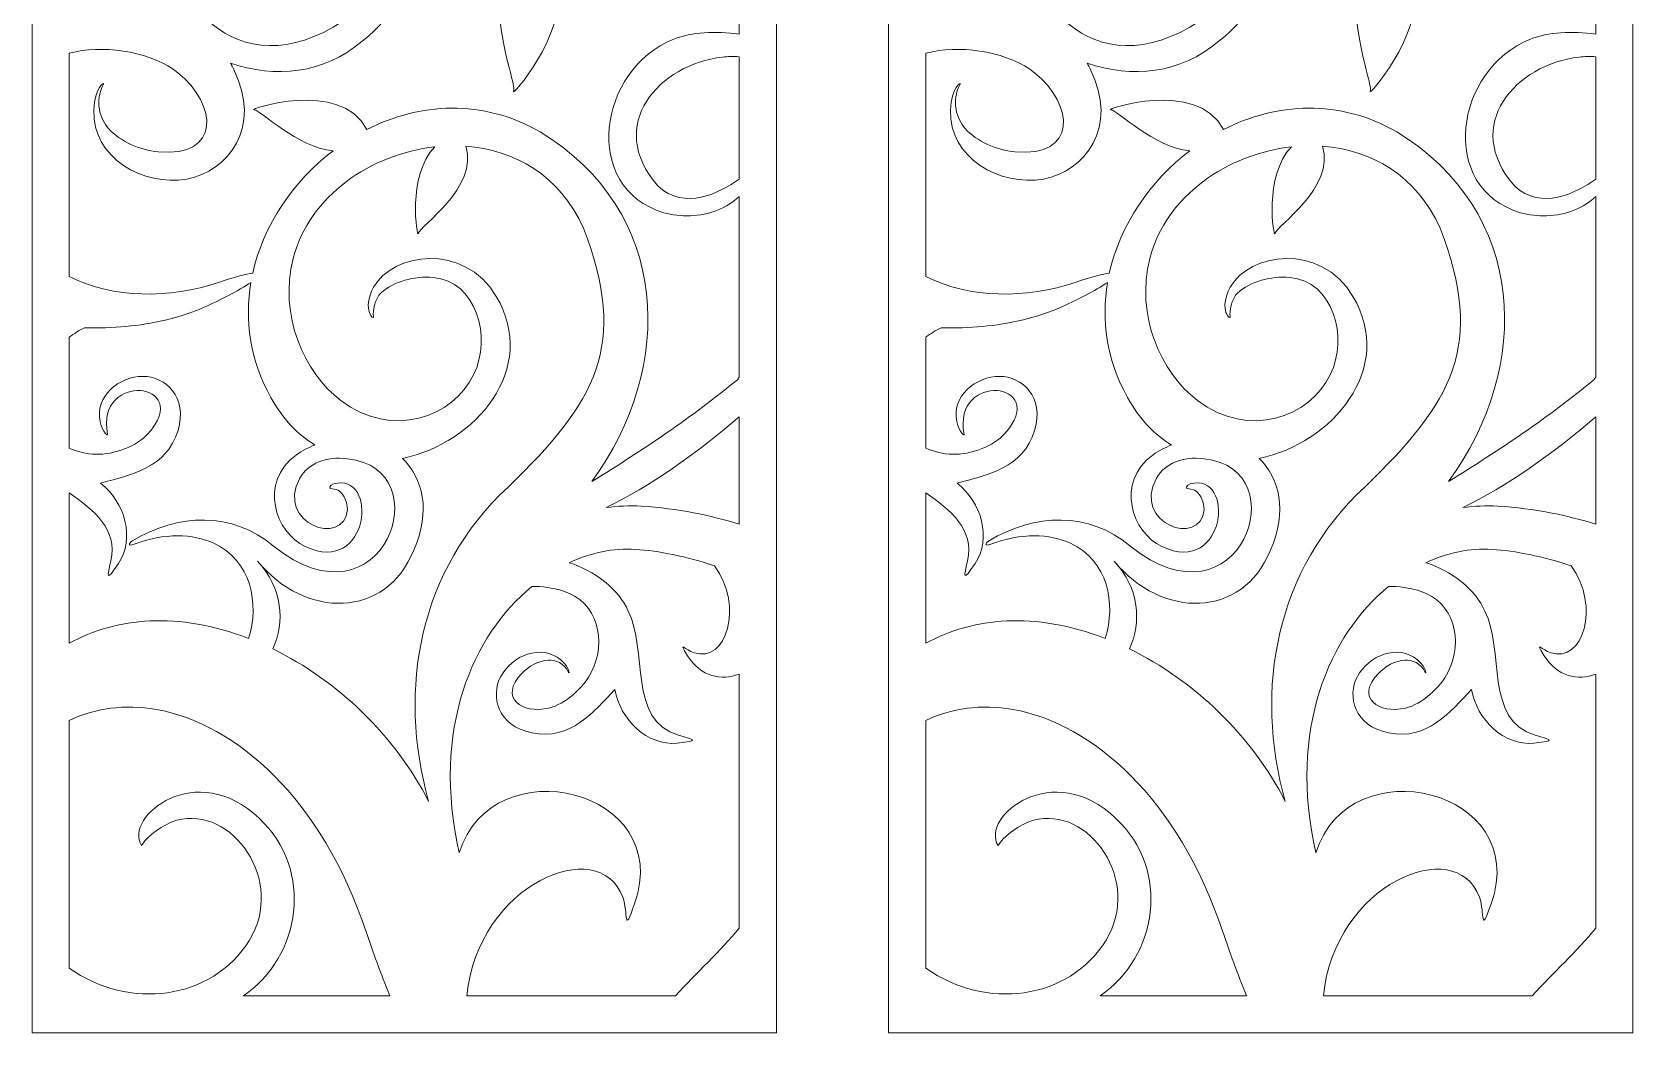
# Model space of a CAD drawing. Header units: centimetres. Extents: x -9.5 to 5.7, y -12.5 to 14.6.
# Drawn here: x -9.52 to 5.66, y -12.5 to -3.01 of the extents above; entities that cross this region are included whole.
import ezdxf

# ---------------------------------------------------------------- set-up
doc = ezdxf.new("R2010")
doc.units = ezdxf.units.CM
doc.header["$MEASUREMENT"] = 0
doc.layers.add('layer 1', color=7, linetype='Continuous')

msp = doc.modelspace()

# ---------------------------------------------------------------- linework, layer by layer
at = {"layer": 'layer 1', "color": 177, "lineweight": 9}
for points, knots in [([(-2.46429, -12.50371), (-2.46429, -12.50371), (-9.52494, -12.50371), (-9.52494, -12.50371), (-9.52494, -12.50371), (-9.52494, -12.50371), (-9.52494, 14.56224), (-9.52494, 14.56224), (-9.52494, 14.56224), (-9.52494, 14.56224), (-2.46429, 14.56224), (-2.46429, 14.56224), (-2.46429, 14.56224), (-2.46429, 14.56224), (-2.46429, -12.50371), (-2.46429, -12.50371)], [0, 0, 0, 0, 0.2, 0.2, 0.2, 0.2, 0.4, 0.4, 0.4, 0.4, 0.6, 0.6, 0.6, 0.6, 1, 1, 1, 1]), ([(-2.8173, -2.68339), (-2.8173, -2.68339), (-2.8173, -3.02806), (-2.8173, -3.02806), (-2.8173, -3.02806), (-3.04302, -2.99788), (-3.26873, -3.00825), (-3.43653, -3.07482), (-3.43653, -3.07482), (-4.15895, -3.36145), (-4.31832, -4.48661), (-3.53172, -4.72128), (-3.53172, -4.72128), (-3.37622, -4.7677), (-3.18588, -4.76178), (-3.02214, -4.69794), (-3.02214, -4.69794), (-2.94285, -4.66704), (-2.87393, -4.62245), (-2.8173, -4.56768), (-2.8173, -4.56768), (-2.8173, -4.56768), (-2.8173, -6.28287), (-2.8173, -6.28287), (-2.8173, -6.28287), (-2.8173, -6.28287), (-2.83423, -6.30572), (-2.83423, -6.30572), (-2.83423, -6.30572), (-3.26289, -6.66098), (-3.71997, -6.96647), (-4.21414, -7.27159), (-4.21414, -7.27159), (-3.41846, -6.18119), (-3.46306, -4.70837), (-4.70564, -3.95479), (-4.70564, -3.95479), (-5.25052, -3.63863), (-5.84894, -3.67886), (-6.34949, -3.93266), (-6.34949, -3.93266), (-6.60063, -3.4448), (-7.49222, -3.74669), (-7.41756, -3.74604), (-7.41756, -3.74604), (-7.35452, -3.74562), (-7.01084, -4.1071), (-6.66861, -4.13321), (-6.66861, -4.13321), (-7.04557, -4.42026), (-7.32985, -4.83522), (-7.43168, -5.29393), (-7.43168, -5.29393), (-7.49127, -5.30331), (-7.59238, -5.33018), (-7.74776, -5.38112), (-7.74776, -5.38112), (-8.23058, -5.53927), (-8.74741, -5.53878), (-9.17189, -5.32676), (-9.17189, -5.32676), (-9.17189, -5.32676), (-9.17189, -3.20853), (-9.17189, -3.20853), (-9.17189, -3.20853), (-9.15139, -3.20329), (-9.13075, -3.19855), (-9.10987, -3.19434), (-9.10987, -3.19434), (-8.79641, -3.13126), (-8.37352, -3.20561), (-8.14093, -3.39318), (-8.14093, -3.39318), (-7.76306, -3.69803), (-7.73179, -4.20062), (-8.32835, -4.14426), (-8.32835, -4.14426), (-8.50245, -4.12779), (-8.68774, -4.04755), (-8.80134, -3.92063), (-8.80134, -3.92063), (-8.87892, -3.83398), (-8.93384, -3.66338), (-8.84768, -3.50336), (-8.84768, -3.50336), (-8.83288, -3.47592), (-8.93088, -3.53205), (-8.93824, -3.7479), (-8.93824, -3.7479), (-8.95399, -4.2018), (-8.46913, -4.47636), (-8.05588, -4.40193), (-8.05588, -4.40193), (-7.6714, -4.33282), (-7.33452, -3.91494), (-7.6131, -3.35777), (-7.6131, -3.35777), (-7.62244, -3.33909), (-7.63208, -3.32099), (-7.64202, -3.30342), (-7.64202, -3.30342), (-7.22308, -3.44745), (-6.7534, -3.40726), (-6.39427, -3.09315), (-6.39427, -3.09315), (-5.7347, -2.60354), (-5.74123, -1.58268), (-6.31411, -1.26587), (-6.31411, -1.26587), (-6.51789, -1.13182), (-6.9029, -1.09011), (-7.23398, -1.33184), (-7.23398, -1.33184), (-7.34393, -1.41219), (-7.47013, -1.61585), (-7.43836, -1.82972), (-7.43836, -1.82972), (-7.42542, -1.91744), (-7.38572, -2.00693), (-7.30742, -2.09028), (-7.30742, -2.09028), (-7.04686, -2.3675), (-7.01008, -2.32203), (-7.20278, -2.13689), (-7.20278, -2.13689), (-7.27679, -2.06595), (-7.3188, -1.94055), (-7.32419, -1.87474), (-7.32419, -1.87474), (-7.35501, -1.49155), (-6.7518, -1.20033), (-6.412, -1.51159), (-6.412, -1.51159), (-6.02399, -1.86673), (-6.11056, -2.58999), (-6.57588, -2.90292), (-6.57588, -2.90292), (-7.57503, -3.57475), (-8.37428, -2.65952), (-8.07508, -1.87159), (-8.07508, -1.87159), (-7.88326, -1.36661), (-7.28688, -0.90007), (-6.36042, -0.77319), (-6.36042, -0.77319), (-6.19266, -0.75023), (-6.01097, -0.71975), (-5.81953, -0.67675), (-5.81953, -0.67675), (-5.98767, -0.93267), (-5.94933, -1.36), (-5.98645, -1.40183), (-5.98645, -1.40183), (-6.0309, -1.45181), (-5.31846, -1.03872), (-5.46018, -0.5833), (-5.46018, -0.5833), (-5.26449, -0.52516), (-5.06185, -0.4524), (-4.85572, -0.36078), (-4.85572, -0.36078), (-4.84156, -0.35448), (-4.82748, -0.34806), (-4.81355, -0.3415), (-4.81355, -0.3415), (-5.12713, -0.89449), (-5.19825, -1.56378), (-4.85625, -2.16964), (-4.85625, -2.16964), (-4.84801, -2.18361), (-4.83928, -2.19731), (-4.83044, -2.21086), (-4.83044, -2.21086), (-5.34764, -2.55807), (-4.91804, -3.47508), (-4.95785, -3.56929), (-4.95785, -3.56929), (-4.98833, -3.64106), (-4.46023, -3.04499), (-4.52308, -2.53522), (-4.52308, -2.53522), (-4.05921, -2.8814), (-3.3572, -2.95849), (-2.8173, -2.68339)], [0, 0, 0, 0, 0.0212766, 0.0212766, 0.0212766, 0.0212766, 0.04255319, 0.04255319, 0.04255319, 0.04255319, 0.06382979, 0.06382979, 0.06382979, 0.06382979, 0.08510638, 0.08510638, 0.08510638, 0.08510638, 0.10638298, 0.10638298, 0.10638298, 0.10638298, 0.12765957, 0.12765957, 0.12765957, 0.12765957, 0.14893617, 0.14893617, 0.14893617, 0.14893617, 0.17021277, 0.17021277, 0.17021277, 0.17021277, 0.19148936, 0.19148936, 0.19148936, 0.19148936, 0.21276596, 0.21276596, 0.21276596, 0.21276596, 0.23404255, 0.23404255, 0.23404255, 0.23404255, 0.25531915, 0.25531915, 0.25531915, 0.25531915, 0.27659574, 0.27659574, 0.27659574, 0.27659574, 0.29787234, 0.29787234, 0.29787234, 0.29787234, 0.31914894, 0.31914894, 0.31914894, 0.31914894, 0.34042553, 0.34042553, 0.34042553, 0.34042553, 0.36170213, 0.36170213, 0.36170213, 0.36170213, 0.38297872, 0.38297872, 0.38297872, 0.38297872, 0.40425532, 0.40425532, 0.40425532, 0.40425532, 0.42553191, 0.42553191, 0.42553191, 0.42553191, 0.44680851, 0.44680851, 0.44680851, 0.44680851, 0.46808511, 0.46808511, 0.46808511, 0.46808511, 0.4893617, 0.4893617, 0.4893617, 0.4893617, 0.5106383, 0.5106383, 0.5106383, 0.5106383, 0.53191489, 0.53191489, 0.53191489, 0.53191489, 0.55319149, 0.55319149, 0.55319149, 0.55319149, 0.57446809, 0.57446809, 0.57446809, 0.57446809, 0.59574468, 0.59574468, 0.59574468, 0.59574468, 0.61702128, 0.61702128, 0.61702128, 0.61702128, 0.63829787, 0.63829787, 0.63829787, 0.63829787, 0.65957447, 0.65957447, 0.65957447, 0.65957447, 0.68085106, 0.68085106, 0.68085106, 0.68085106, 0.70212766, 0.70212766, 0.70212766, 0.70212766, 0.72340426, 0.72340426, 0.72340426, 0.72340426, 0.74468085, 0.74468085, 0.74468085, 0.74468085, 0.76595745, 0.76595745, 0.76595745, 0.76595745, 0.78723404, 0.78723404, 0.78723404, 0.78723404, 0.80851064, 0.80851064, 0.80851064, 0.80851064, 0.82978723, 0.82978723, 0.82978723, 0.82978723, 0.85106383, 0.85106383, 0.85106383, 0.85106383, 0.87234043, 0.87234043, 0.87234043, 0.87234043, 0.89361702, 0.89361702, 0.89361702, 0.89361702, 0.91489362, 0.91489362, 0.91489362, 0.91489362, 0.93617021, 0.93617021, 0.93617021, 0.93617021, 0.95744681, 0.95744681, 0.95744681, 0.95744681, 1, 1, 1, 1]), ([(-2.8173, -3.24163), (-2.8173, -3.24163), (-2.8173, -4.4028), (-2.8173, -4.4028), (-2.8173, -4.4028), (-3.0062, -4.53614), (-3.32847, -4.70484), (-3.58963, -4.46733), (-3.58963, -4.46733), (-4.09192, -3.89042), (-3.57422, -3.31226), (-2.97587, -3.24584), (-2.97587, -3.24584), (-2.92354, -3.24003), (-2.87047, -3.23863), (-2.8173, -3.24163)], [0, 0, 0, 0, 0.2, 0.2, 0.2, 0.2, 0.4, 0.4, 0.4, 0.4, 0.6, 0.6, 0.6, 0.6, 1, 1, 1, 1]), ([(-5.70422, -4.09708), (-5.97169, -4.36864), (-5.86974, -4.97652), (-5.86075, -4.9194), (-5.86075, -4.9194), (-5.8497, -4.84991), (-5.28453, -4.48148), (-5.40936, -4.09154), (-5.40936, -4.09154), (-4.95136, -4.12551), (-4.5194, -4.36424), (-4.29403, -4.86847), (-4.29403, -4.86847), (-3.86313, -5.97897), (-4.17508, -6.52316), (-5.00924, -7.32465), (-5.00924, -7.32465), (-5.85084, -8.1092), (-6.06194, -9.23462), (-5.76279, -10.30687), (-5.76279, -10.30687), (-6.08058, -9.67937), (-6.62917, -9.15754), (-7.24054, -8.86039), (-7.24054, -8.86039), (-7.12573, -8.6058), (-7.14459, -8.28542), (-7.38663, -8.02684), (-7.38663, -8.02684), (-6.93349, -8.57775), (-6.16643, -8.57653), (-5.90394, -7.9236), (-5.90394, -7.9236), (-5.73838, -7.54877), (-5.81638, -7.23986), (-6.0115, -7.05331), (-6.0115, -7.05331), (-5.312, -6.90571), (-4.71559, -6.1996), (-5.12045, -5.51692), (-5.12045, -5.51692), (-5.43031, -4.99425), (-6.10851, -5.10773), (-6.28409, -5.42746), (-6.28409, -5.42746), (-6.4041, -5.64611), (-6.27271, -5.75652), (-6.28595, -5.70145), (-6.28595, -5.70145), (-6.29449, -5.66558), (-6.27529, -5.53703), (-6.21281, -5.48116), (-6.21281, -5.48116), (-6.09584, -5.37652), (-5.8987, -5.31971), (-5.72058, -5.33553), (-5.72058, -5.33553), (-5.30639, -5.37212), (-5.16178, -5.90303), (-5.33546, -6.25877), (-5.33546, -6.25877), (-5.53218, -6.66204), (-6.10665, -6.87416), (-6.59463, -6.50392), (-6.59463, -6.50392), (-6.94575, -6.23744), (-7.1857, -5.69337), (-7.04705, -5.15551), (-7.04705, -5.15551), (-6.89406, -4.56183), (-6.30986, -4.16369), (-5.70422, -4.09708)], [0, 0, 0, 0, 0.05263158, 0.05263158, 0.05263158, 0.05263158, 0.10526316, 0.10526316, 0.10526316, 0.10526316, 0.15789474, 0.15789474, 0.15789474, 0.15789474, 0.21052632, 0.21052632, 0.21052632, 0.21052632, 0.26315789, 0.26315789, 0.26315789, 0.26315789, 0.31578947, 0.31578947, 0.31578947, 0.31578947, 0.36842105, 0.36842105, 0.36842105, 0.36842105, 0.42105263, 0.42105263, 0.42105263, 0.42105263, 0.47368421, 0.47368421, 0.47368421, 0.47368421, 0.52631579, 0.52631579, 0.52631579, 0.52631579, 0.57894737, 0.57894737, 0.57894737, 0.57894737, 0.63157895, 0.63157895, 0.63157895, 0.63157895, 0.68421053, 0.68421053, 0.68421053, 0.68421053, 0.73684211, 0.73684211, 0.73684211, 0.73684211, 0.78947368, 0.78947368, 0.78947368, 0.78947368, 0.84210526, 0.84210526, 0.84210526, 0.84210526, 0.89473684, 0.89473684, 0.89473684, 0.89473684, 1, 1, 1, 1]), ([(-9.17189, -8.80684), (-9.17189, -8.80684), (-9.17189, -7.37816), (-9.17189, -7.37816), (-9.17189, -7.37816), (-8.93566, -7.5466), (-8.71143, -7.72161), (-8.77747, -8.02449), (-8.77747, -8.02449), (-8.81159, -8.18128), (-8.82628, -8.22917), (-8.70467, -8.04942), (-8.70467, -8.04942), (-8.54549, -7.8138), (-8.64428, -7.46656), (-8.87459, -7.28775), (-8.87459, -7.28775), (-8.5927, -7.20782), (-8.24774, -7.14774), (-8.1401, -6.78733), (-8.1401, -6.78733), (-8.04392, -6.46578), (-8.26151, -6.2754), (-8.47201, -6.27426), (-8.47201, -6.27426), (-8.69829, -6.27312), (-8.93019, -6.46399), (-8.87968, -6.70337), (-8.87968, -6.70337), (-8.85561, -6.81727), (-8.79838, -6.83799), (-8.80874, -6.82482), (-8.80874, -6.82482), (-8.92545, -6.22241), (-7.98824, -6.32102), (-8.42343, -6.81757), (-8.42343, -6.81757), (-8.52943, -6.93873), (-8.74699, -7.01748), (-8.91919, -7.01319), (-8.91919, -7.01319), (-9.00834, -7.01091), (-9.0948, -6.99), (-9.17189, -6.95417), (-9.17189, -6.95417), (-9.17189, -6.95417), (-9.17189, -5.90375), (-9.17189, -5.90375), (-9.17189, -5.90375), (-9.12725, -5.8683), (-9.07898, -5.83809), (-9.02808, -5.81277), (-9.02808, -5.81277), (-8.75864, -5.82048), (-8.50063, -5.79668), (-8.26611, -5.74176), (-8.26611, -5.74176), (-8.26611, -5.74176), (-8.26292, -5.74195), (-8.26292, -5.74195), (-8.26292, -5.74195), (-8.23924, -5.73603), (-8.2154, -5.72995), (-8.19293, -5.72415), (-8.19293, -5.72415), (-8.19293, -5.72415), (-8.1935, -5.72362), (-8.1935, -5.72362), (-8.1935, -5.72362), (-8.09235, -5.69652), (-7.99602, -5.66346), (-7.90554, -5.6244), (-7.90554, -5.6244), (-7.75425, -5.55905), (-7.55966, -5.45775), (-7.44906, -5.3837), (-7.44906, -5.3837), (-7.50839, -5.73717), (-7.45874, -6.11272), (-7.26009, -6.47333), (-7.26009, -6.47333), (-7.14634, -6.6798), (-7.0023, -6.82733), (-6.84236, -6.92544), (-6.84236, -6.92544), (-6.90127, -6.94935), (-6.95983, -6.97991), (-7.01688, -7.01794), (-7.01688, -7.01794), (-7.37718, -7.28301), (-7.21595, -7.75641), (-6.93417, -7.88853), (-6.93417, -7.88853), (-6.31666, -8.17809), (-6.23536, -7.17522), (-6.66466, -7.29398), (-6.66466, -7.29398), (-6.70288, -7.30453), (-6.71366, -7.34347), (-6.67616, -7.34248), (-6.67616, -7.34248), (-6.65608, -7.34195), (-6.62462, -7.34677), (-6.6072, -7.3623), (-6.6072, -7.3623), (-6.5637, -7.40101), (-6.53451, -7.47126), (-6.53284, -7.53761), (-6.53284, -7.53761), (-6.56647, -7.90273), (-7.21898, -7.67064), (-6.98488, -7.24001), (-6.98488, -7.24001), (-6.90142, -7.09942), (-6.73674, -7.02837), (-6.53269, -7.05688), (-6.53269, -7.05688), (-5.63822, -7.1458), (-6.18905, -8.72387), (-7.23614, -7.88326), (-7.23614, -7.88326), (-7.6202, -7.55518), (-8.14313, -7.57249), (-8.57259, -7.83456), (-8.57259, -7.83456), (-8.61449, -7.86102), (-8.60967, -7.88603), (-8.56394, -7.86846), (-8.56394, -7.86846), (-8.26398, -7.75698), (-7.99804, -7.76647), (-7.80162, -7.85734), (-7.80162, -7.85734), (-7.44496, -8.0224), (-7.36613, -8.4284), (-7.47051, -8.76073), (-7.47051, -8.76073), (-8.14222, -8.50059), (-8.72312, -8.56116), (-9.17189, -8.80684)], [0, 0, 0, 0, 0.02777778, 0.02777778, 0.02777778, 0.02777778, 0.05555556, 0.05555556, 0.05555556, 0.05555556, 0.08333333, 0.08333333, 0.08333333, 0.08333333, 0.11111111, 0.11111111, 0.11111111, 0.11111111, 0.13888889, 0.13888889, 0.13888889, 0.13888889, 0.16666667, 0.16666667, 0.16666667, 0.16666667, 0.19444444, 0.19444444, 0.19444444, 0.19444444, 0.22222222, 0.22222222, 0.22222222, 0.22222222, 0.25, 0.25, 0.25, 0.25, 0.27777778, 0.27777778, 0.27777778, 0.27777778, 0.30555556, 0.30555556, 0.30555556, 0.30555556, 0.33333333, 0.33333333, 0.33333333, 0.33333333, 0.36111111, 0.36111111, 0.36111111, 0.36111111, 0.38888889, 0.38888889, 0.38888889, 0.38888889, 0.41666667, 0.41666667, 0.41666667, 0.41666667, 0.44444444, 0.44444444, 0.44444444, 0.44444444, 0.47222222, 0.47222222, 0.47222222, 0.47222222, 0.5, 0.5, 0.5, 0.5, 0.52777778, 0.52777778, 0.52777778, 0.52777778, 0.55555556, 0.55555556, 0.55555556, 0.55555556, 0.58333333, 0.58333333, 0.58333333, 0.58333333, 0.61111111, 0.61111111, 0.61111111, 0.61111111, 0.63888889, 0.63888889, 0.63888889, 0.63888889, 0.66666667, 0.66666667, 0.66666667, 0.66666667, 0.69444444, 0.69444444, 0.69444444, 0.69444444, 0.72222222, 0.72222222, 0.72222222, 0.72222222, 0.75, 0.75, 0.75, 0.75, 0.77777778, 0.77777778, 0.77777778, 0.77777778, 0.80555556, 0.80555556, 0.80555556, 0.80555556, 0.83333333, 0.83333333, 0.83333333, 0.83333333, 0.86111111, 0.86111111, 0.86111111, 0.86111111, 0.88888889, 0.88888889, 0.88888889, 0.88888889, 0.91666667, 0.91666667, 0.91666667, 0.91666667, 0.94444444, 0.94444444, 0.94444444, 0.94444444, 1, 1, 1, 1]), ([(-2.8173, -6.65881), (-2.8173, -6.65881), (-2.8173, -7.67569), (-2.8173, -7.67569), (-2.8173, -7.67569), (-3.08514, -7.59499), (-3.39675, -7.52668), (-3.74513, -7.50603), (-3.74513, -7.50603), (-3.85828, -7.49935), (-3.97017, -7.50455), (-4.07985, -7.51981), (-4.07985, -7.51981), (-3.6641, -7.31664), (-3.23362, -7.01832), (-2.8173, -6.65881)], [0, 0, 0, 0, 0.2, 0.2, 0.2, 0.2, 0.4, 0.4, 0.4, 0.4, 0.6, 0.6, 0.6, 0.6, 1, 1, 1, 1]), ([(-2.8173, -9.10011), (-2.8173, -9.10011), (-2.8173, -11.50786), (-2.8173, -11.50786), (-2.8173, -11.50786), (-2.9936, -11.72883), (-3.22565, -11.93553), (-3.42059, -12.15066), (-3.42059, -12.15066), (-3.42059, -12.15066), (-5.40059, -12.15066), (-5.40059, -12.15066), (-5.40059, -12.15066), (-5.30145, -11.09966), (-4.14532, -10.60269), (-3.92101, -11.21675), (-3.92101, -11.21675), (-3.86788, -11.36208), (-3.91817, -11.58855), (-3.80878, -11.27759), (-3.80878, -11.27759), (-3.42632, -10.18994), (-5.15654, -9.77597), (-5.47301, -10.79584), (-5.47301, -10.79584), (-5.7363, -9.62214), (-5.34628, -8.72934), (-4.78277, -8.26648), (-4.78277, -8.26648), (-4.68853, -8.2644), (-4.58848, -8.27844), (-4.48319, -8.31146), (-4.48319, -8.31146), (-4.15751, -8.41359), (-4.07074, -8.78627), (-4.21649, -9.07613), (-4.21649, -9.07613), (-4.29384, -9.22996), (-4.46589, -9.3847), (-4.62271, -9.42102), (-4.62271, -9.42102), (-4.87754, -9.48), (-5.10109, -9.32628), (-4.87906, -9.09199), (-4.87906, -9.09199), (-4.81419, -9.0236), (-4.71859, -8.97164), (-4.62697, -8.96572), (-4.62697, -8.96572), (-4.56445, -8.96162), (-4.4739, -8.99498), (-4.43473, -9.08467), (-4.43473, -9.08467), (-4.42789, -9.10008), (-4.41917, -9.03977), (-4.50824, -8.96496), (-4.50824, -8.96496), (-4.69551, -8.80749), (-4.97307, -8.92192), (-5.07885, -9.1219), (-5.07885, -9.1219), (-5.17719, -9.30799), (-5.11198, -9.58972), (-4.78315, -9.65668), (-4.78315, -9.65668), (-4.41438, -9.73167), (-4.19884, -9.4559), (-3.9954, -9.24499), (-3.9954, -9.24499), (-3.94622, -9.5323), (-3.68665, -9.78325), (-3.40396, -9.75392), (-3.40396, -9.75392), (-3.18808, -9.73167), (-3.23715, -9.72184), (-3.39151, -9.67808), (-3.39151, -9.67808), (-3.87676, -9.54038), (-3.68038, -8.86449), (-3.87023, -8.50127), (-3.87023, -8.50127), (-3.95001, -8.29874), (-4.19819, -8.11216), (-4.42911, -8.04202), (-4.42911, -8.04202), (-4.22317, -7.94619), (-4.00831, -7.90224), (-3.80286, -7.91563), (-3.80286, -7.91563), (-3.57817, -7.93025), (-3.31579, -7.98308), (-3.05121, -8.07068), (-3.05121, -8.07068), (-2.76902, -8.46237), (-2.93978, -8.99581), (-3.24444, -8.89672), (-3.24444, -8.89672), (-3.32369, -8.87098), (-3.40305, -8.77446), (-3.30744, -8.92419), (-3.30744, -8.92419), (-3.17764, -9.12752), (-2.98514, -9.16179), (-2.8173, -9.10011)], [0, 0, 0, 0, 0.03703704, 0.03703704, 0.03703704, 0.03703704, 0.07407407, 0.07407407, 0.07407407, 0.07407407, 0.11111111, 0.11111111, 0.11111111, 0.11111111, 0.14814815, 0.14814815, 0.14814815, 0.14814815, 0.18518519, 0.18518519, 0.18518519, 0.18518519, 0.22222222, 0.22222222, 0.22222222, 0.22222222, 0.25925926, 0.25925926, 0.25925926, 0.25925926, 0.2962963, 0.2962963, 0.2962963, 0.2962963, 0.33333333, 0.33333333, 0.33333333, 0.33333333, 0.37037037, 0.37037037, 0.37037037, 0.37037037, 0.40740741, 0.40740741, 0.40740741, 0.40740741, 0.44444444, 0.44444444, 0.44444444, 0.44444444, 0.48148148, 0.48148148, 0.48148148, 0.48148148, 0.51851852, 0.51851852, 0.51851852, 0.51851852, 0.55555556, 0.55555556, 0.55555556, 0.55555556, 0.59259259, 0.59259259, 0.59259259, 0.59259259, 0.62962963, 0.62962963, 0.62962963, 0.62962963, 0.66666667, 0.66666667, 0.66666667, 0.66666667, 0.7037037, 0.7037037, 0.7037037, 0.7037037, 0.74074074, 0.74074074, 0.74074074, 0.74074074, 0.77777778, 0.77777778, 0.77777778, 0.77777778, 0.81481481, 0.81481481, 0.81481481, 0.81481481, 0.85185185, 0.85185185, 0.85185185, 0.85185185, 0.88888889, 0.88888889, 0.88888889, 0.88888889, 0.92592593, 0.92592593, 0.92592593, 0.92592593, 1, 1, 1, 1]), ([(-6.12969, -12.15066), (-6.12969, -12.15066), (-7.51825, -12.15066), (-7.51825, -12.15066), (-7.51825, -12.15066), (-6.9738, -11.77996), (-6.84733, -10.95699), (-7.36852, -10.46867), (-7.36852, -10.46867), (-7.96164, -9.89571), (-8.6578, -10.45095), (-8.487, -10.72528), (-8.487, -10.72528), (-8.40711, -10.60303), (-8.24284, -10.51088), (-8.15232, -10.48617), (-8.15232, -10.48617), (-7.62403, -10.34145), (-7.11738, -11.06543), (-7.46284, -11.62351), (-7.46284, -11.62351), (-7.81798, -12.19692), (-8.60838, -12.28988), (-9.17189, -11.88801), (-9.17189, -11.88801), (-9.17189, -11.88801), (-9.17189, -9.53868), (-9.17189, -9.53868), (-9.17189, -9.53868), (-8.93152, -9.42443), (-8.64637, -9.38105), (-8.34661, -9.43442), (-8.34661, -9.43442), (-7.58896, -9.56919), (-6.77822, -10.28023), (-6.35552, -11.54316), (-6.35552, -11.54316), (-6.29134, -11.73487), (-6.21729, -11.93868), (-6.12969, -12.15066)], [0, 0, 0, 0, 0.09090909, 0.09090909, 0.09090909, 0.09090909, 0.18181818, 0.18181818, 0.18181818, 0.18181818, 0.27272727, 0.27272727, 0.27272727, 0.27272727, 0.36363636, 0.36363636, 0.36363636, 0.36363636, 0.45454545, 0.45454545, 0.45454545, 0.45454545, 0.54545455, 0.54545455, 0.54545455, 0.54545455, 0.63636364, 0.63636364, 0.63636364, 0.63636364, 0.72727273, 0.72727273, 0.72727273, 0.72727273, 0.81818182, 0.81818182, 0.81818182, 0.81818182, 1, 1, 1, 1])]:
    msp.add_open_spline(points, degree=3, knots=knots, dxfattribs=at)
at = {"layer": 'layer 1', "color": 242, "lineweight": 9}
for points, knots in [([(5.66196, -12.50371), (5.66196, -12.50371), (-1.39869, -12.50371), (-1.39869, -12.50371), (-1.39869, -12.50371), (-1.39869, -12.50371), (-1.39869, 14.56224), (-1.39869, 14.56224), (-1.39869, 14.56224), (-1.39869, 14.56224), (5.66196, 14.56224), (5.66196, 14.56224), (5.66196, 14.56224), (5.66196, 14.56224), (5.66196, -12.50371), (5.66196, -12.50371)], [0, 0, 0, 0, 0.2, 0.2, 0.2, 0.2, 0.4, 0.4, 0.4, 0.4, 0.6, 0.6, 0.6, 0.6, 1, 1, 1, 1]), ([(5.30895, -2.68339), (5.30895, -2.68339), (5.30895, -3.02806), (5.30895, -3.02806), (5.30895, -3.02806), (5.08323, -2.99788), (4.85752, -3.00825), (4.68972, -3.07482), (4.68972, -3.07482), (3.9673, -3.36145), (3.80793, -4.48661), (4.59453, -4.72128), (4.59453, -4.72128), (4.75003, -4.7677), (4.94037, -4.76178), (5.10411, -4.69794), (5.10411, -4.69794), (5.1834, -4.66704), (5.25232, -4.62245), (5.30895, -4.56768), (5.30895, -4.56768), (5.30895, -4.56768), (5.30895, -6.28287), (5.30895, -6.28287), (5.30895, -6.28287), (5.30895, -6.28287), (5.29202, -6.30572), (5.29202, -6.30572), (5.29202, -6.30572), (4.86336, -6.66098), (4.40628, -6.96647), (3.91211, -7.27159), (3.91211, -7.27159), (4.70779, -6.18119), (4.66319, -4.70837), (3.42061, -3.95479), (3.42061, -3.95479), (2.87573, -3.63863), (2.27731, -3.67886), (1.77676, -3.93266), (1.77676, -3.93266), (1.52562, -3.4448), (0.63403, -3.74669), (0.70869, -3.74604), (0.70869, -3.74604), (0.77173, -3.74562), (1.11541, -4.1071), (1.45764, -4.13321), (1.45764, -4.13321), (1.08068, -4.42026), (0.7964, -4.83522), (0.69457, -5.29393), (0.69457, -5.29393), (0.63498, -5.30331), (0.53387, -5.33018), (0.37849, -5.38112), (0.37849, -5.38112), (-0.10433, -5.53927), (-0.62116, -5.53878), (-1.04564, -5.32676), (-1.04564, -5.32676), (-1.04564, -5.32676), (-1.04564, -3.20853), (-1.04564, -3.20853), (-1.04564, -3.20853), (-1.02514, -3.20329), (-1.0045, -3.19855), (-0.98362, -3.19434), (-0.98362, -3.19434), (-0.67016, -3.13126), (-0.24727, -3.20561), (-0.01468, -3.39318), (-0.01468, -3.39318), (0.36319, -3.69803), (0.39446, -4.20062), (-0.2021, -4.14426), (-0.2021, -4.14426), (-0.3762, -4.12779), (-0.56149, -4.04755), (-0.67509, -3.92063), (-0.67509, -3.92063), (-0.75267, -3.83398), (-0.80759, -3.66338), (-0.72143, -3.50336), (-0.72143, -3.50336), (-0.70663, -3.47592), (-0.80463, -3.53205), (-0.81199, -3.7479), (-0.81199, -3.7479), (-0.82774, -4.2018), (-0.34288, -4.47636), (0.07037, -4.40193), (0.07037, -4.40193), (0.45485, -4.33282), (0.79173, -3.91494), (0.51315, -3.35777), (0.51315, -3.35777), (0.50381, -3.33909), (0.49417, -3.32099), (0.48423, -3.30342), (0.48423, -3.30342), (0.90317, -3.44745), (1.37285, -3.40726), (1.73198, -3.09315), (1.73198, -3.09315), (2.39155, -2.60354), (2.38502, -1.58268), (1.81214, -1.26587), (1.81214, -1.26587), (1.60836, -1.13182), (1.22335, -1.09011), (0.89227, -1.33184), (0.89227, -1.33184), (0.78232, -1.41219), (0.65612, -1.61585), (0.68789, -1.82972), (0.68789, -1.82972), (0.70083, -1.91744), (0.74053, -2.00693), (0.81883, -2.09028), (0.81883, -2.09028), (1.07939, -2.3675), (1.11617, -2.32203), (0.92347, -2.13689), (0.92347, -2.13689), (0.84946, -2.06595), (0.80745, -1.94055), (0.80206, -1.87474), (0.80206, -1.87474), (0.77124, -1.49155), (1.37445, -1.20033), (1.71425, -1.51159), (1.71425, -1.51159), (2.10226, -1.86673), (2.01569, -2.58999), (1.55037, -2.90292), (1.55037, -2.90292), (0.55122, -3.57475), (-0.24803, -2.65952), (0.05117, -1.87159), (0.05117, -1.87159), (0.24299, -1.36661), (0.83937, -0.90007), (1.76583, -0.77319), (1.76583, -0.77319), (1.93359, -0.75023), (2.11528, -0.71975), (2.30672, -0.67675), (2.30672, -0.67675), (2.13858, -0.93267), (2.17692, -1.36), (2.1398, -1.40183), (2.1398, -1.40183), (2.09535, -1.45181), (2.80779, -1.03872), (2.66607, -0.5833), (2.66607, -0.5833), (2.86176, -0.52516), (3.0644, -0.4524), (3.27053, -0.36078), (3.27053, -0.36078), (3.28469, -0.35448), (3.29877, -0.34806), (3.3127, -0.3415), (3.3127, -0.3415), (2.99912, -0.89449), (2.928, -1.56378), (3.27, -2.16964), (3.27, -2.16964), (3.27824, -2.18361), (3.28697, -2.19731), (3.29581, -2.21086), (3.29581, -2.21086), (2.77861, -2.55807), (3.20821, -3.47508), (3.1684, -3.56929), (3.1684, -3.56929), (3.13792, -3.64106), (3.66602, -3.04499), (3.60317, -2.53522), (3.60317, -2.53522), (4.06704, -2.8814), (4.76905, -2.95849), (5.30895, -2.68339)], [0, 0, 0, 0, 0.0212766, 0.0212766, 0.0212766, 0.0212766, 0.04255319, 0.04255319, 0.04255319, 0.04255319, 0.06382979, 0.06382979, 0.06382979, 0.06382979, 0.08510638, 0.08510638, 0.08510638, 0.08510638, 0.10638298, 0.10638298, 0.10638298, 0.10638298, 0.12765957, 0.12765957, 0.12765957, 0.12765957, 0.14893617, 0.14893617, 0.14893617, 0.14893617, 0.17021277, 0.17021277, 0.17021277, 0.17021277, 0.19148936, 0.19148936, 0.19148936, 0.19148936, 0.21276596, 0.21276596, 0.21276596, 0.21276596, 0.23404255, 0.23404255, 0.23404255, 0.23404255, 0.25531915, 0.25531915, 0.25531915, 0.25531915, 0.27659574, 0.27659574, 0.27659574, 0.27659574, 0.29787234, 0.29787234, 0.29787234, 0.29787234, 0.31914894, 0.31914894, 0.31914894, 0.31914894, 0.34042553, 0.34042553, 0.34042553, 0.34042553, 0.36170213, 0.36170213, 0.36170213, 0.36170213, 0.38297872, 0.38297872, 0.38297872, 0.38297872, 0.40425532, 0.40425532, 0.40425532, 0.40425532, 0.42553191, 0.42553191, 0.42553191, 0.42553191, 0.44680851, 0.44680851, 0.44680851, 0.44680851, 0.46808511, 0.46808511, 0.46808511, 0.46808511, 0.4893617, 0.4893617, 0.4893617, 0.4893617, 0.5106383, 0.5106383, 0.5106383, 0.5106383, 0.53191489, 0.53191489, 0.53191489, 0.53191489, 0.55319149, 0.55319149, 0.55319149, 0.55319149, 0.57446809, 0.57446809, 0.57446809, 0.57446809, 0.59574468, 0.59574468, 0.59574468, 0.59574468, 0.61702128, 0.61702128, 0.61702128, 0.61702128, 0.63829787, 0.63829787, 0.63829787, 0.63829787, 0.65957447, 0.65957447, 0.65957447, 0.65957447, 0.68085106, 0.68085106, 0.68085106, 0.68085106, 0.70212766, 0.70212766, 0.70212766, 0.70212766, 0.72340426, 0.72340426, 0.72340426, 0.72340426, 0.74468085, 0.74468085, 0.74468085, 0.74468085, 0.76595745, 0.76595745, 0.76595745, 0.76595745, 0.78723404, 0.78723404, 0.78723404, 0.78723404, 0.80851064, 0.80851064, 0.80851064, 0.80851064, 0.82978723, 0.82978723, 0.82978723, 0.82978723, 0.85106383, 0.85106383, 0.85106383, 0.85106383, 0.87234043, 0.87234043, 0.87234043, 0.87234043, 0.89361702, 0.89361702, 0.89361702, 0.89361702, 0.91489362, 0.91489362, 0.91489362, 0.91489362, 0.93617021, 0.93617021, 0.93617021, 0.93617021, 0.95744681, 0.95744681, 0.95744681, 0.95744681, 1, 1, 1, 1]), ([(5.30895, -3.24163), (5.30895, -3.24163), (5.30895, -4.4028), (5.30895, -4.4028), (5.30895, -4.4028), (5.12005, -4.53614), (4.79778, -4.70484), (4.53662, -4.46733), (4.53662, -4.46733), (4.03433, -3.89042), (4.55203, -3.31226), (5.15038, -3.24584), (5.15038, -3.24584), (5.20271, -3.24003), (5.25578, -3.23863), (5.30895, -3.24163)], [0, 0, 0, 0, 0.2, 0.2, 0.2, 0.2, 0.4, 0.4, 0.4, 0.4, 0.6, 0.6, 0.6, 0.6, 1, 1, 1, 1]), ([(2.42203, -4.09708), (2.15456, -4.36864), (2.25651, -4.97652), (2.2655, -4.9194), (2.2655, -4.9194), (2.27655, -4.84991), (2.84172, -4.48148), (2.71689, -4.09154), (2.71689, -4.09154), (3.17489, -4.12551), (3.60685, -4.36424), (3.83222, -4.86847), (3.83222, -4.86847), (4.26312, -5.97897), (3.95117, -6.52316), (3.11701, -7.32465), (3.11701, -7.32465), (2.27541, -8.1092), (2.06431, -9.23462), (2.36346, -10.30687), (2.36346, -10.30687), (2.04567, -9.67937), (1.49708, -9.15754), (0.88571, -8.86039), (0.88571, -8.86039), (1.00052, -8.6058), (0.98166, -8.28542), (0.73962, -8.02684), (0.73962, -8.02684), (1.19276, -8.57775), (1.95982, -8.57653), (2.22231, -7.9236), (2.22231, -7.9236), (2.38787, -7.54877), (2.30987, -7.23986), (2.11475, -7.05331), (2.11475, -7.05331), (2.81425, -6.90571), (3.41066, -6.1996), (3.0058, -5.51692), (3.0058, -5.51692), (2.69594, -4.99425), (2.01774, -5.10773), (1.84216, -5.42746), (1.84216, -5.42746), (1.72215, -5.64611), (1.85354, -5.75652), (1.8403, -5.70145), (1.8403, -5.70145), (1.83176, -5.66558), (1.85096, -5.53703), (1.91344, -5.48116), (1.91344, -5.48116), (2.03041, -5.37652), (2.22755, -5.31971), (2.40567, -5.33553), (2.40567, -5.33553), (2.81986, -5.37212), (2.96447, -5.90303), (2.79079, -6.25877), (2.79079, -6.25877), (2.59407, -6.66204), (2.0196, -6.87416), (1.53162, -6.50392), (1.53162, -6.50392), (1.1805, -6.23744), (0.94055, -5.69337), (1.0792, -5.15551), (1.0792, -5.15551), (1.23219, -4.56183), (1.81639, -4.16369), (2.42203, -4.09708)], [0, 0, 0, 0, 0.05263158, 0.05263158, 0.05263158, 0.05263158, 0.10526316, 0.10526316, 0.10526316, 0.10526316, 0.15789474, 0.15789474, 0.15789474, 0.15789474, 0.21052632, 0.21052632, 0.21052632, 0.21052632, 0.26315789, 0.26315789, 0.26315789, 0.26315789, 0.31578947, 0.31578947, 0.31578947, 0.31578947, 0.36842105, 0.36842105, 0.36842105, 0.36842105, 0.42105263, 0.42105263, 0.42105263, 0.42105263, 0.47368421, 0.47368421, 0.47368421, 0.47368421, 0.52631579, 0.52631579, 0.52631579, 0.52631579, 0.57894737, 0.57894737, 0.57894737, 0.57894737, 0.63157895, 0.63157895, 0.63157895, 0.63157895, 0.68421053, 0.68421053, 0.68421053, 0.68421053, 0.73684211, 0.73684211, 0.73684211, 0.73684211, 0.78947368, 0.78947368, 0.78947368, 0.78947368, 0.84210526, 0.84210526, 0.84210526, 0.84210526, 0.89473684, 0.89473684, 0.89473684, 0.89473684, 1, 1, 1, 1]), ([(-1.04564, -8.80684), (-1.04564, -8.80684), (-1.04564, -7.37816), (-1.04564, -7.37816), (-1.04564, -7.37816), (-0.80941, -7.5466), (-0.58518, -7.72161), (-0.65122, -8.02449), (-0.65122, -8.02449), (-0.68534, -8.18128), (-0.70003, -8.22917), (-0.57842, -8.04942), (-0.57842, -8.04942), (-0.41924, -7.8138), (-0.51803, -7.46656), (-0.74834, -7.28775), (-0.74834, -7.28775), (-0.46645, -7.20782), (-0.12149, -7.14774), (-0.01385, -6.78733), (-0.01385, -6.78733), (0.08233, -6.46578), (-0.13526, -6.2754), (-0.34576, -6.27426), (-0.34576, -6.27426), (-0.57204, -6.27312), (-0.80394, -6.46399), (-0.75343, -6.70337), (-0.75343, -6.70337), (-0.72936, -6.81727), (-0.67213, -6.83799), (-0.68249, -6.82482), (-0.68249, -6.82482), (-0.7992, -6.22241), (0.13801, -6.32102), (-0.29718, -6.81757), (-0.29718, -6.81757), (-0.40318, -6.93873), (-0.62074, -7.01748), (-0.79294, -7.01319), (-0.79294, -7.01319), (-0.88209, -7.01091), (-0.96855, -6.99), (-1.04564, -6.95417), (-1.04564, -6.95417), (-1.04564, -6.95417), (-1.04564, -5.90375), (-1.04564, -5.90375), (-1.04564, -5.90375), (-1.001, -5.8683), (-0.95273, -5.83809), (-0.90183, -5.81277), (-0.90183, -5.81277), (-0.63239, -5.82048), (-0.37438, -5.79668), (-0.13986, -5.74176), (-0.13986, -5.74176), (-0.13986, -5.74176), (-0.13667, -5.74195), (-0.13667, -5.74195), (-0.13667, -5.74195), (-0.11299, -5.73603), (-0.08915, -5.72995), (-0.06668, -5.72415), (-0.06668, -5.72415), (-0.06668, -5.72415), (-0.06725, -5.72362), (-0.06725, -5.72362), (-0.06725, -5.72362), (0.0339, -5.69652), (0.13023, -5.66346), (0.22071, -5.6244), (0.22071, -5.6244), (0.372, -5.55905), (0.56659, -5.45775), (0.67719, -5.3837), (0.67719, -5.3837), (0.61786, -5.73717), (0.66751, -6.11272), (0.86616, -6.47333), (0.86616, -6.47333), (0.97991, -6.6798), (1.12395, -6.82733), (1.28389, -6.92544), (1.28389, -6.92544), (1.22498, -6.94935), (1.16642, -6.97991), (1.10937, -7.01794), (1.10937, -7.01794), (0.74907, -7.28301), (0.9103, -7.75641), (1.19208, -7.88853), (1.19208, -7.88853), (1.80959, -8.17809), (1.89089, -7.17522), (1.46159, -7.29398), (1.46159, -7.29398), (1.42337, -7.30453), (1.41259, -7.34347), (1.45009, -7.34248), (1.45009, -7.34248), (1.47017, -7.34195), (1.50163, -7.34677), (1.51905, -7.3623), (1.51905, -7.3623), (1.56255, -7.40101), (1.59174, -7.47126), (1.59341, -7.53761), (1.59341, -7.53761), (1.55978, -7.90273), (0.90727, -7.67064), (1.14137, -7.24001), (1.14137, -7.24001), (1.22483, -7.09942), (1.38951, -7.02837), (1.59356, -7.05688), (1.59356, -7.05688), (2.48803, -7.1458), (1.9372, -8.72387), (0.89011, -7.88326), (0.89011, -7.88326), (0.50605, -7.55518), (-0.01688, -7.57249), (-0.44634, -7.83456), (-0.44634, -7.83456), (-0.48824, -7.86102), (-0.48342, -7.88603), (-0.43769, -7.86846), (-0.43769, -7.86846), (-0.13773, -7.75698), (0.12821, -7.76647), (0.32463, -7.85734), (0.32463, -7.85734), (0.68129, -8.0224), (0.76012, -8.4284), (0.65574, -8.76073), (0.65574, -8.76073), (-0.01597, -8.50059), (-0.59687, -8.56116), (-1.04564, -8.80684)], [0, 0, 0, 0, 0.02777778, 0.02777778, 0.02777778, 0.02777778, 0.05555556, 0.05555556, 0.05555556, 0.05555556, 0.08333333, 0.08333333, 0.08333333, 0.08333333, 0.11111111, 0.11111111, 0.11111111, 0.11111111, 0.13888889, 0.13888889, 0.13888889, 0.13888889, 0.16666667, 0.16666667, 0.16666667, 0.16666667, 0.19444444, 0.19444444, 0.19444444, 0.19444444, 0.22222222, 0.22222222, 0.22222222, 0.22222222, 0.25, 0.25, 0.25, 0.25, 0.27777778, 0.27777778, 0.27777778, 0.27777778, 0.30555556, 0.30555556, 0.30555556, 0.30555556, 0.33333333, 0.33333333, 0.33333333, 0.33333333, 0.36111111, 0.36111111, 0.36111111, 0.36111111, 0.38888889, 0.38888889, 0.38888889, 0.38888889, 0.41666667, 0.41666667, 0.41666667, 0.41666667, 0.44444444, 0.44444444, 0.44444444, 0.44444444, 0.47222222, 0.47222222, 0.47222222, 0.47222222, 0.5, 0.5, 0.5, 0.5, 0.52777778, 0.52777778, 0.52777778, 0.52777778, 0.55555556, 0.55555556, 0.55555556, 0.55555556, 0.58333333, 0.58333333, 0.58333333, 0.58333333, 0.61111111, 0.61111111, 0.61111111, 0.61111111, 0.63888889, 0.63888889, 0.63888889, 0.63888889, 0.66666667, 0.66666667, 0.66666667, 0.66666667, 0.69444444, 0.69444444, 0.69444444, 0.69444444, 0.72222222, 0.72222222, 0.72222222, 0.72222222, 0.75, 0.75, 0.75, 0.75, 0.77777778, 0.77777778, 0.77777778, 0.77777778, 0.80555556, 0.80555556, 0.80555556, 0.80555556, 0.83333333, 0.83333333, 0.83333333, 0.83333333, 0.86111111, 0.86111111, 0.86111111, 0.86111111, 0.88888889, 0.88888889, 0.88888889, 0.88888889, 0.91666667, 0.91666667, 0.91666667, 0.91666667, 0.94444444, 0.94444444, 0.94444444, 0.94444444, 1, 1, 1, 1]), ([(5.30895, -6.65881), (5.30895, -6.65881), (5.30895, -7.67569), (5.30895, -7.67569), (5.30895, -7.67569), (5.04111, -7.59499), (4.7295, -7.52668), (4.38112, -7.50603), (4.38112, -7.50603), (4.26797, -7.49935), (4.15608, -7.50455), (4.0464, -7.51981), (4.0464, -7.51981), (4.46215, -7.31664), (4.89263, -7.01832), (5.30895, -6.65881)], [0, 0, 0, 0, 0.2, 0.2, 0.2, 0.2, 0.4, 0.4, 0.4, 0.4, 0.6, 0.6, 0.6, 0.6, 1, 1, 1, 1]), ([(5.30895, -9.10011), (5.30895, -9.10011), (5.30895, -11.50786), (5.30895, -11.50786), (5.30895, -11.50786), (5.13265, -11.72883), (4.9006, -11.93553), (4.70566, -12.15066), (4.70566, -12.15066), (4.70566, -12.15066), (2.72566, -12.15066), (2.72566, -12.15066), (2.72566, -12.15066), (2.8248, -11.09966), (3.98093, -10.60269), (4.20524, -11.21675), (4.20524, -11.21675), (4.25837, -11.36208), (4.20808, -11.58855), (4.31747, -11.27759), (4.31747, -11.27759), (4.69993, -10.18994), (2.96971, -9.77597), (2.65324, -10.79584), (2.65324, -10.79584), (2.38995, -9.62214), (2.77997, -8.72934), (3.34348, -8.26648), (3.34348, -8.26648), (3.43772, -8.2644), (3.53777, -8.27844), (3.64306, -8.31146), (3.64306, -8.31146), (3.96874, -8.41359), (4.05551, -8.78627), (3.90976, -9.07613), (3.90976, -9.07613), (3.83241, -9.22996), (3.66036, -9.3847), (3.50354, -9.42102), (3.50354, -9.42102), (3.24871, -9.48), (3.02516, -9.32628), (3.24719, -9.09199), (3.24719, -9.09199), (3.31206, -9.0236), (3.40766, -8.97164), (3.49928, -8.96572), (3.49928, -8.96572), (3.5618, -8.96162), (3.65235, -8.99498), (3.69152, -9.08467), (3.69152, -9.08467), (3.69836, -9.10008), (3.70708, -9.03977), (3.61801, -8.96496), (3.61801, -8.96496), (3.43074, -8.80749), (3.15318, -8.92192), (3.0474, -9.1219), (3.0474, -9.1219), (2.94906, -9.30799), (3.01427, -9.58972), (3.3431, -9.65668), (3.3431, -9.65668), (3.71187, -9.73167), (3.92741, -9.4559), (4.13085, -9.24499), (4.13085, -9.24499), (4.18003, -9.5323), (4.4396, -9.78325), (4.72229, -9.75392), (4.72229, -9.75392), (4.93817, -9.73167), (4.8891, -9.72184), (4.73474, -9.67808), (4.73474, -9.67808), (4.24949, -9.54038), (4.44587, -8.86449), (4.25602, -8.50127), (4.25602, -8.50127), (4.17624, -8.29874), (3.92806, -8.11216), (3.69714, -8.04202), (3.69714, -8.04202), (3.90308, -7.94619), (4.11794, -7.90224), (4.32339, -7.91563), (4.32339, -7.91563), (4.54808, -7.93025), (4.81046, -7.98308), (5.07504, -8.07068), (5.07504, -8.07068), (5.35723, -8.46237), (5.18647, -8.99581), (4.88181, -8.89672), (4.88181, -8.89672), (4.80256, -8.87098), (4.7232, -8.77446), (4.81881, -8.92419), (4.81881, -8.92419), (4.94861, -9.12752), (5.14111, -9.16179), (5.30895, -9.10011)], [0, 0, 0, 0, 0.03703704, 0.03703704, 0.03703704, 0.03703704, 0.07407407, 0.07407407, 0.07407407, 0.07407407, 0.11111111, 0.11111111, 0.11111111, 0.11111111, 0.14814815, 0.14814815, 0.14814815, 0.14814815, 0.18518519, 0.18518519, 0.18518519, 0.18518519, 0.22222222, 0.22222222, 0.22222222, 0.22222222, 0.25925926, 0.25925926, 0.25925926, 0.25925926, 0.2962963, 0.2962963, 0.2962963, 0.2962963, 0.33333333, 0.33333333, 0.33333333, 0.33333333, 0.37037037, 0.37037037, 0.37037037, 0.37037037, 0.40740741, 0.40740741, 0.40740741, 0.40740741, 0.44444444, 0.44444444, 0.44444444, 0.44444444, 0.48148148, 0.48148148, 0.48148148, 0.48148148, 0.51851852, 0.51851852, 0.51851852, 0.51851852, 0.55555556, 0.55555556, 0.55555556, 0.55555556, 0.59259259, 0.59259259, 0.59259259, 0.59259259, 0.62962963, 0.62962963, 0.62962963, 0.62962963, 0.66666667, 0.66666667, 0.66666667, 0.66666667, 0.7037037, 0.7037037, 0.7037037, 0.7037037, 0.74074074, 0.74074074, 0.74074074, 0.74074074, 0.77777778, 0.77777778, 0.77777778, 0.77777778, 0.81481481, 0.81481481, 0.81481481, 0.81481481, 0.85185185, 0.85185185, 0.85185185, 0.85185185, 0.88888889, 0.88888889, 0.88888889, 0.88888889, 0.92592593, 0.92592593, 0.92592593, 0.92592593, 1, 1, 1, 1]), ([(1.99656, -12.15066), (1.99656, -12.15066), (0.608, -12.15066), (0.608, -12.15066), (0.608, -12.15066), (1.15245, -11.77996), (1.27892, -10.95699), (0.75773, -10.46867), (0.75773, -10.46867), (0.16461, -9.89571), (-0.53155, -10.45095), (-0.36075, -10.72528), (-0.36075, -10.72528), (-0.28086, -10.60303), (-0.11659, -10.51088), (-0.02607, -10.48617), (-0.02607, -10.48617), (0.50222, -10.34145), (1.00887, -11.06543), (0.66341, -11.62351), (0.66341, -11.62351), (0.30827, -12.19692), (-0.48213, -12.28988), (-1.04564, -11.88801), (-1.04564, -11.88801), (-1.04564, -11.88801), (-1.04564, -9.53868), (-1.04564, -9.53868), (-1.04564, -9.53868), (-0.80527, -9.42443), (-0.52012, -9.38105), (-0.22036, -9.43442), (-0.22036, -9.43442), (0.53729, -9.56919), (1.34803, -10.28023), (1.77073, -11.54316), (1.77073, -11.54316), (1.83491, -11.73487), (1.90896, -11.93868), (1.99656, -12.15066)], [0, 0, 0, 0, 0.09090909, 0.09090909, 0.09090909, 0.09090909, 0.18181818, 0.18181818, 0.18181818, 0.18181818, 0.27272727, 0.27272727, 0.27272727, 0.27272727, 0.36363636, 0.36363636, 0.36363636, 0.36363636, 0.45454545, 0.45454545, 0.45454545, 0.45454545, 0.54545455, 0.54545455, 0.54545455, 0.54545455, 0.63636364, 0.63636364, 0.63636364, 0.63636364, 0.72727273, 0.72727273, 0.72727273, 0.72727273, 0.81818182, 0.81818182, 0.81818182, 0.81818182, 1, 1, 1, 1])]:
    msp.add_open_spline(points, degree=3, knots=knots, dxfattribs=at)

doc.saveas('drawing.dxf')
